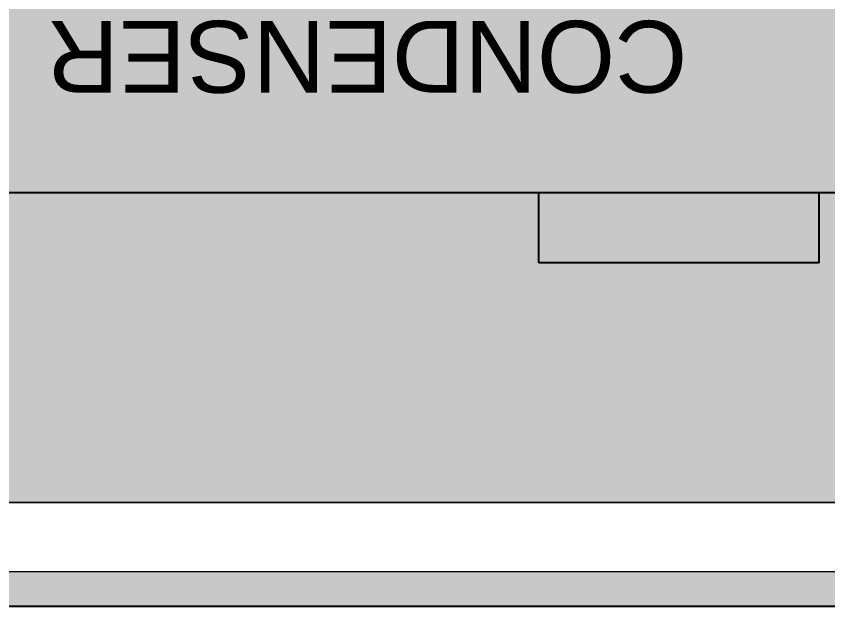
# Model space of a CAD drawing. Extents: x -18489 to 195597, y -1599 to 112111.
# Drawn here: x -16647.1 to -16529.5, y 1367.4 to 1452.9 of the extents above; entities that cross this region are included whole.
import ezdxf

# ---------------------------------------------------------------- set-up
doc = ezdxf.new("R2010")
doc.units = 0
doc.header["$LTSCALE"] = 100
for name, color, linetype in [('188K-SM-03-F10-MECH-EQ-Y2257103$0$0 Xref', 8, 'Continuous'), ('188K-SM-03-F10-MECH-EQ-Y2257103$0$M-EQU-FOUNDATION', 8, 'Continuous'), ('188K-SM-03-F10-MECH-EQ-Y2257103$0$Micron CUP L10 HVAC EQU$0$M-MECH-EQU', 136, 'Continuous'), ('188K-SM-03-F10-MECH-EQ-Y2257103$0$Micron CUP L10 HVAC EQU$0$M-PHASE1 AREA', 252, 'Continuous'), ('X-CUB3-L10$0$WALL-DR', 8, 'Continuous')]:
    doc.layers.add(name, color=color, linetype=linetype)
doc.styles.add('188K-SM-03-F10-MECH-EQ-Y2257103$0$Micron CUP L10 HVAC EQU$0$Standard', font='arial.ttf')
pattern_1 = [(50, (4473.52, 709.2), (54.6554, -4.78173), [5.715, -62.865]), (355, (4473.52, 709.2), (-10.57303, 57.31705), [4.572, -50.29218]), (100.45144, (4478.076, 708.8), (44.08237, 52.53533), [4.857, -53.42707]), (46.1842, (4473.52, 724.44), (81.32371, -12.6127), [8.5725, -94.2975]), (96.63556, (4480.3, 723.39), (71.22124, 74.22784), [7.2855, -80.14068]), (351.18415, (4473.52, 724.44), (71.22124, 74.22784), [6.858, -75.43792]), (21, (4481.14, 720.63), (45.48432, -30.67956), [5.715, -62.865]), (326, (4481.14, 720.63), (18.54061, 55.25639), [4.572, -50.292]), (71.45144, (4484.93, 718.07), (64.02493, 24.57683), [4.857, -53.42698]), (37.5, (4473.521, 709.2), (0.926581, 25.366512), [0, -49.6824, 0, -51.054, 0, -50.4825]), (7.5, (4473.52, 709.2), (20.0459, 30.054172), [0, -29.1084, 0, -48.5394, 0, -19.2405]), (327.5, (4456.529, 709.2), (40.677179, -1.718623), [0, -19.05, 0, -59.436, 0, -78.867]), (317.5, (4448.91, 709.2), (44.438754, 7.62795), [0, -24.765, 0, -39.4716, 0, -56.007])]

# ---------------------------------------------------------------- blocks, each defined once
blk = doc.blocks.new('X-CUB3-L10')
at = {"layer": 'X-CUB3-L10$0$WALL-DR'}
blk.add_line((-17323.15, 1367.46), (-16158.15, 1367.46), dxfattribs=at)
blk = doc.blocks.new('188K-SM-03-F10-MECH-EQ-Y2257103$0$Micron CUP L10 HVAC EQU$0$A$C0c53ceb0')
at = {"layer": '188K-SM-03-F10-MECH-EQ-Y2257103$0$Micron CUP L10 HVAC EQU$0$M-PHASE1 AREA'}
for p, q in [((-8641.7319, 5099.35982), (-3851.0546, 5099.35982)), ((-4282.41792, 4997.76684), (-4282.41792, 5099.35982)), ((-3876.42891, 4997.76684), (-3876.42891, 5099.35982)), ((-3876.42891, 4997.76684), (-4282.41792, 4997.76684))]:
    blk.add_line(p, q, dxfattribs=at)
at = {"layer": '188K-SM-03-F10-MECH-EQ-Y2257103$0$Micron CUP L10 HVAC EQU$0$M-PHASE1 AREA', "insert": (-4067.10842, 5244.0271), "char_height": 104.034676, "attachment_point": 1, "rotation": 180, "style": '188K-SM-03-F10-MECH-EQ-Y2257103$0$Micron CUP L10 HVAC EQU$0$Standard'}
blk.add_mtext('CONDENSER', dxfattribs=at)
blk = doc.blocks.new('188K-SM-03-F10-MECH-EQ-Y2257103$0$Micron CUP L10 HVAC EQU')
at = {"layer": '188K-SM-03-F10-MECH-EQ-Y2257103$0$Micron CUP L10 HVAC EQU$0$M-MECH-EQU'}
blk.add_blockref('188K-SM-03-F10-MECH-EQ-Y2257103$0$Micron CUP L10 HVAC EQU$0$A$C0c53ceb0', (-206166.7, 2082.2), dxfattribs=at)
blk = doc.blocks.new('188K-SM-03-F10-MECH-EQ-Y2257103')
at = {"layer": '188K-SM-03-F10-MECH-EQ-Y2257103$0$M-EQU-FOUNDATION'}
h = blk.add_hatch(dxfattribs=at)
h.set_pattern_fill('AR-CONC', color=256, scale=0.3)
h.set_pattern_definition(pattern_1)
h.paths.add_polyline_path([(-17043.15, 4192.46), (-16393.15, 4192.46), (-16393.15, 1372.46), (-17043.15, 1372.46)], flags=16)
h.paths.add_polyline_path([(-17048.15, 4197.46), (-16388.15, 4197.46), (-16388.15, 1367.46), (-17048.15, 1367.46)])
h = blk.add_hatch(dxfattribs=at)
h.set_pattern_fill('AR-CONC', color=256, scale=0.3)
h.set_pattern_definition(pattern_1)
h.paths.add_polyline_path([(-17033.15, 4182.46), (-16403.15, 4182.46), (-16403.15, 1382.46), (-17033.15, 1382.46)])
at = {"layer": '188K-SM-03-F10-MECH-EQ-Y2257103$0$M-EQU-FOUNDATION', "const_width": 0.2}
for points in [[(-17048.15, 4197.46), (-16388.15, 4197.46), (-16388.15, 1367.46), (-17048.15, 1367.46)], [(-17043.15, 4192.46), (-16393.15, 4192.46), (-16393.15, 1372.46), (-17043.15, 1372.46)], [(-17033.15, 4182.46), (-16403.15, 4182.46), (-16403.15, 1382.46), (-17033.15, 1382.46)]]:
    blk.add_lwpolyline(points, close=True, dxfattribs=at)
at = {"layer": '188K-SM-03-F10-MECH-EQ-Y2257103$0$0 Xref', "xscale": 0.1, "yscale": 0.1, "zscale": 0.1}
blk.add_blockref('188K-SM-03-F10-MECH-EQ-Y2257103$0$Micron CUP L10 HVAC EQU', (4473.52, 709.2), dxfattribs=at)

msp = doc.modelspace()

# ---------------------------------------------------------------- block references
msp.add_blockref('X-CUB3-L10', (0, 0))

# ---------------------------------------------------------------- next in the draw order: block references
msp.add_blockref('188K-SM-03-F10-MECH-EQ-Y2257103', (0, 0))

doc.saveas('drawing.dxf')
